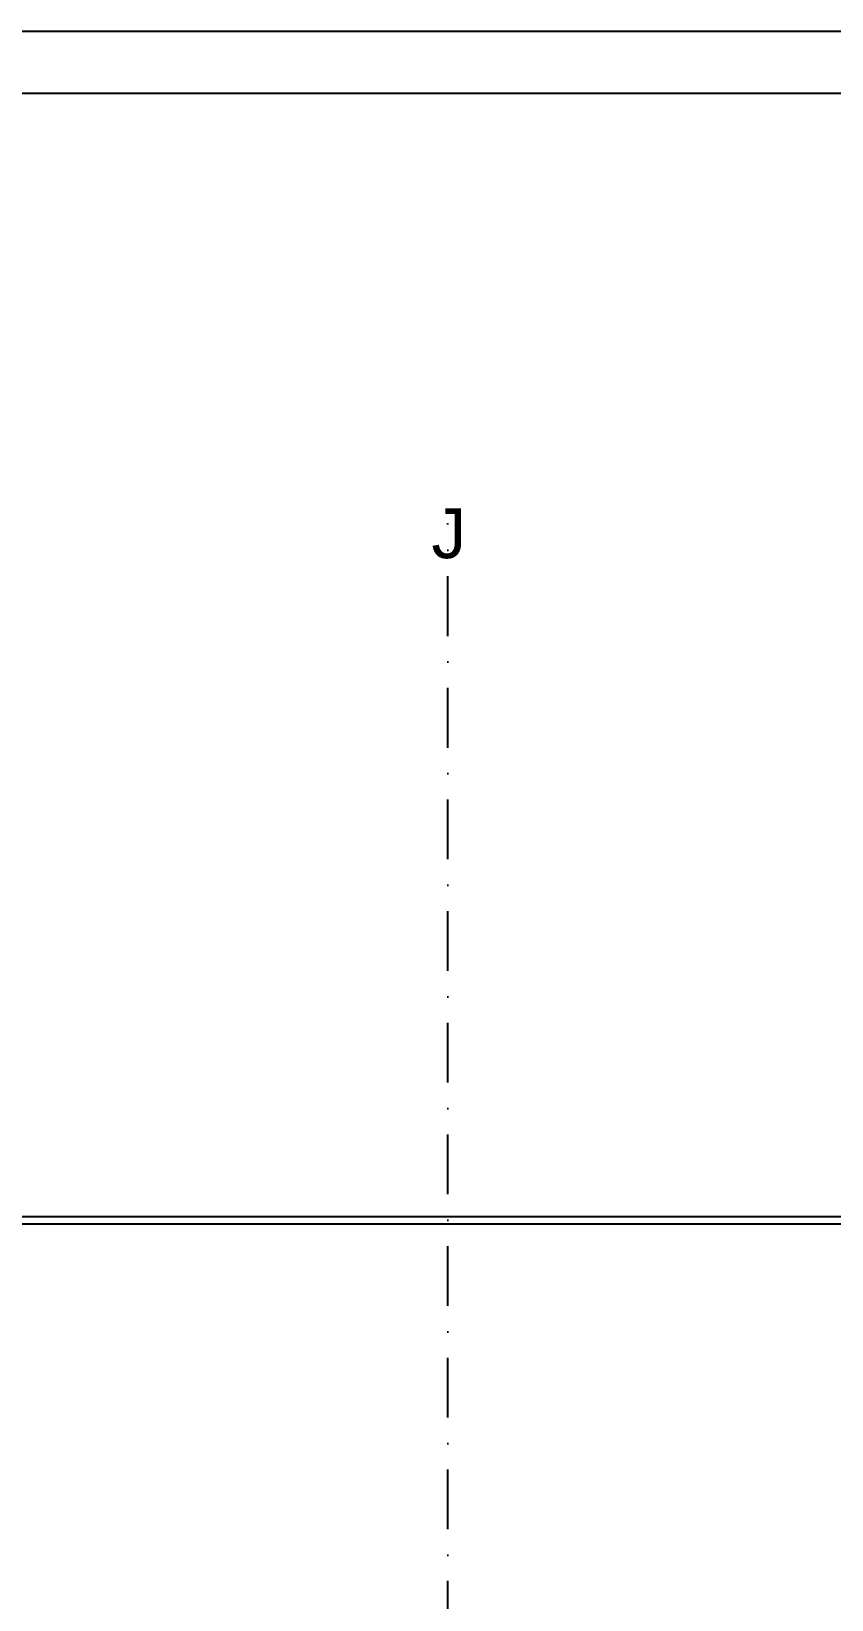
# Model space of a CAD drawing. Extents: x 3792242 to 5145247, y -1546315 to -1031918.
# Drawn here: x 3900848 to 3904059, y -1524150 to -1517856 of the extents above; entities that cross this region are included whole.
import ezdxf

# ---------------------------------------------------------------- set-up
doc = ezdxf.new("R2010")
doc.units = 0
doc.header["$MEASUREMENT"] = 0
doc.linetypes.add('BODKOCIARKOVANA_3', pattern=[5.6, 3, -1.3, 0, -1.3])
doc.layers.add('osi', color=253, linetype='CONTINUOUS')
doc.layers.add('TENKÁ', color=7, linetype='CONTINUOUS')
doc.styles.add('styl1', font='arial.ttf')

msp = doc.modelspace()

# ---------------------------------------------------------------- linework, layer by layer
at = {"layer": 'osi', "linetype": 'BODKOCIARKOVANA_3', "ltscale": 80}
msp.add_line((3902519, -1542239.5), (3902519, -1519829.5), dxfattribs=at)
at = {"layer": 'TENKÁ', "color": 7}
for p, q in [((3963213.575, -1517855.516), (3886156.575, -1517855.516)), ((3962963.575, -1518105.516), (3886406.575, -1518105.516))]:
    msp.add_line(p, q, dxfattribs=at)
at = {"layer": 'TENKÁ'}
for p, q in [((3935549, -1522613.77), (3888879, -1522613.77)), ((3935549, -1522643.77), (3888879, -1522643.77))]:
    msp.add_line(p, q, dxfattribs=at)

# ---------------------------------------------------------------- texts
at = {"layer": 'TENKÁ', "ltscale": 0.25, "style": 'styl1'}
msp.add_text('J', height=200, dxfattribs=at).set_placement((3902453.446, -1519970.191))

doc.saveas('drawing.dxf')
